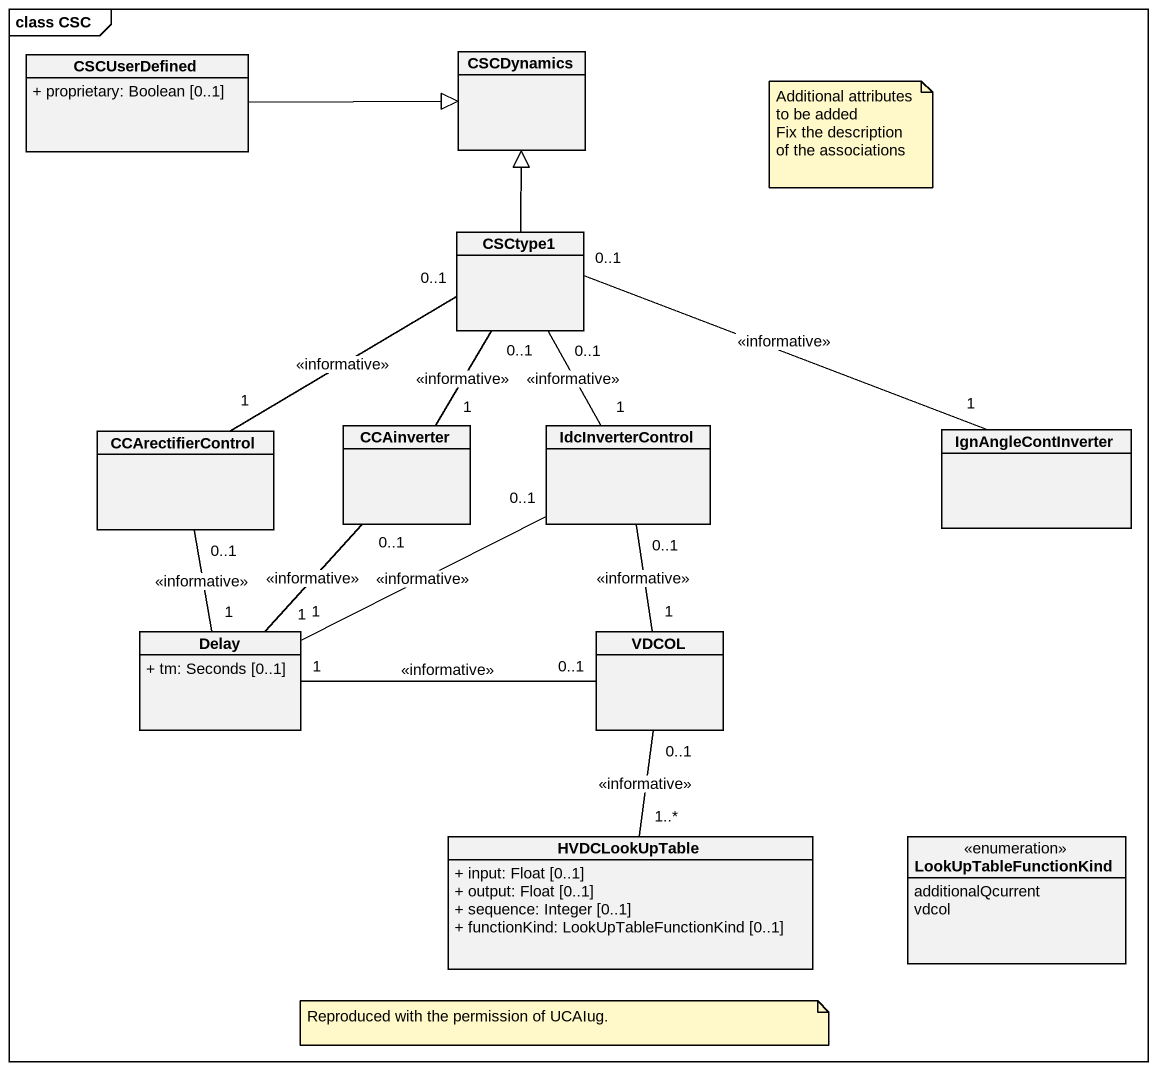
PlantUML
@startuml
mainframe class CSC
hide circle
hide empty members
skinparam classAttributeIconSize 0
class CSCUserDefined {
  + proprietary: Boolean [0..1]
}
class CSCDynamics
class CSCtype1
class CCAinverter
class IdcInverterControl
class CCArectifierControl
class IgnAngleContInverter
class Delay {
  + tm: Seconds [0..1]
}
class VDCOL
class HVDCLookUpTable {
  + input: Float [0..1]
  + output: Float [0..1]
  + sequence: Integer [0..1]
  + functionKind: LookUpTableFunctionKind [0..1]
}
enum LookUpTableFunctionKind {
  additionalQcurrent
  vdcol
}
CSCUserDefined -right-|> CSCDynamics
CSCtype1 -up-|> CSCDynamics
CCAinverter "1" -up- "0..1" CSCtype1 : <<informative>>
IdcInverterControl "1" -up- "0..1" CSCtype1 : <<informative>>
CCArectifierControl "1" -right- "0..1" CSCtype1 : <<informative>>
IgnAngleContInverter "1" -left- "0..1" CSCtype1 : <<informative>>
Delay "1" -up- "0..1" CCAinverter : <<informative>>
Delay "1" -right- "0..1" IdcInverterControl : <<informative>>
Delay "1" -up- "0..1" CCArectifierControl : <<informative>>
Delay "1" -right- "0..1" VDCOL : <<informative>>
VDCOL "1" -up- "0..1" IdcInverterControl : <<informative>>
HVDCLookUpTable "1..*" -up- "0..1" VDCOL : <<informative>>
note as N1
  Additional attributes to be added
  Fix the description of the associations
end note
note as N2
  Reproduced with the permission of UCAIug.
end note
@enduml
